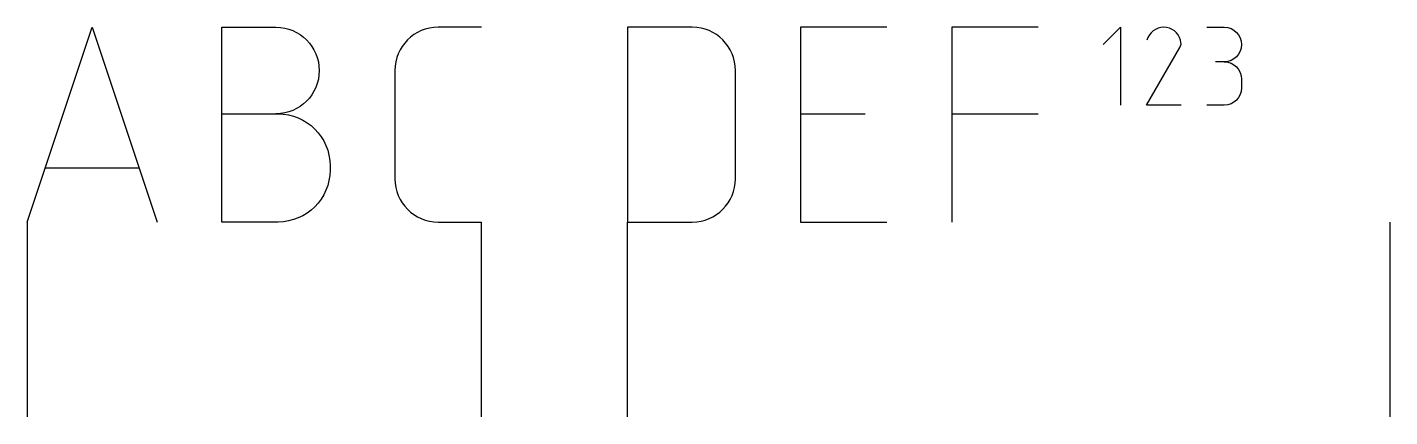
# Model space of a CAD drawing. Header units: millimetres. Extents: x 10 to 80, y 0 to 20.
import ezdxf

# ---------------------------------------------------------------- set-up
doc = ezdxf.new("R2010")
doc.units = ezdxf.units.MM
doc.layers.get('0').update_dxf_attribs({"lineweight": 25})

msp = doc.modelspace()

# ---------------------------------------------------------------- linework, layer by layer
at = {"color": 6, "true_color": 0xff00ff}
for p, q in [((10, 10), (10, 0)), ((33.333, 0), (33.333, 10)), ((40.833, 0), (40.833, 10)), ((80, 10), (80, 0))]:
    msp.add_line(p, q, dxfattribs=at)
at = {"flags": 128}
for points in [[(10, 10), (13.333, 20), (16.667, 10)], [(54.167, 20), (49.722, 20), (49.722, 10), (54.167, 10)], [(61.944, 20), (57.5, 20), (57.5, 10)], [(65.278, 19.111), (66.167, 20), (66.167, 16)], [(71.5, 18.222), (71.056, 18.222)], [(49.722, 15.556), (53.056, 15.556)], [(57.5, 15.556), (61.944, 15.556)], [(10.926, 12.778), (15.741, 12.778)]]:
    msp.add_lwpolyline(points, dxfattribs=at)
for points in [[(20, 15.556), (22.889, 15.556, -0.4142), (25.556, 12.889), (25.556, 12.667, -0.4142), (22.889, 10), (20, 10), (20, 20), (22.778, 20, -1), (22.778, 15.556)], [(33.333, 20), (31.111, 20, 0.4142), (28.889, 17.778), (28.889, 12.222, 0.4142), (31.111, 10), (33.333, 10)], [(69.278, 16), (67.5, 16), (69.218, 18.954, 0.225), (69.25, 19.333, 0.7744), (67.528, 19.334)], [(70.611, 20), (71.5, 20, -1), (71.5, 18.222, -0.4142), (72.389, 17.333), (72.389, 16.889, -0.4142), (71.5, 16), (70.611, 16)]]:
    msp.add_lwpolyline(points, format="xyb", dxfattribs=at)
msp.add_lwpolyline([(44.167, 10, 0.4142), (46.389, 12.222), (46.389, 17.778, 0.4142), (44.167, 20), (40.833, 20), (40.833, 10)], format="xyb", close=True, dxfattribs=at)

doc.saveas('drawing.dxf')
